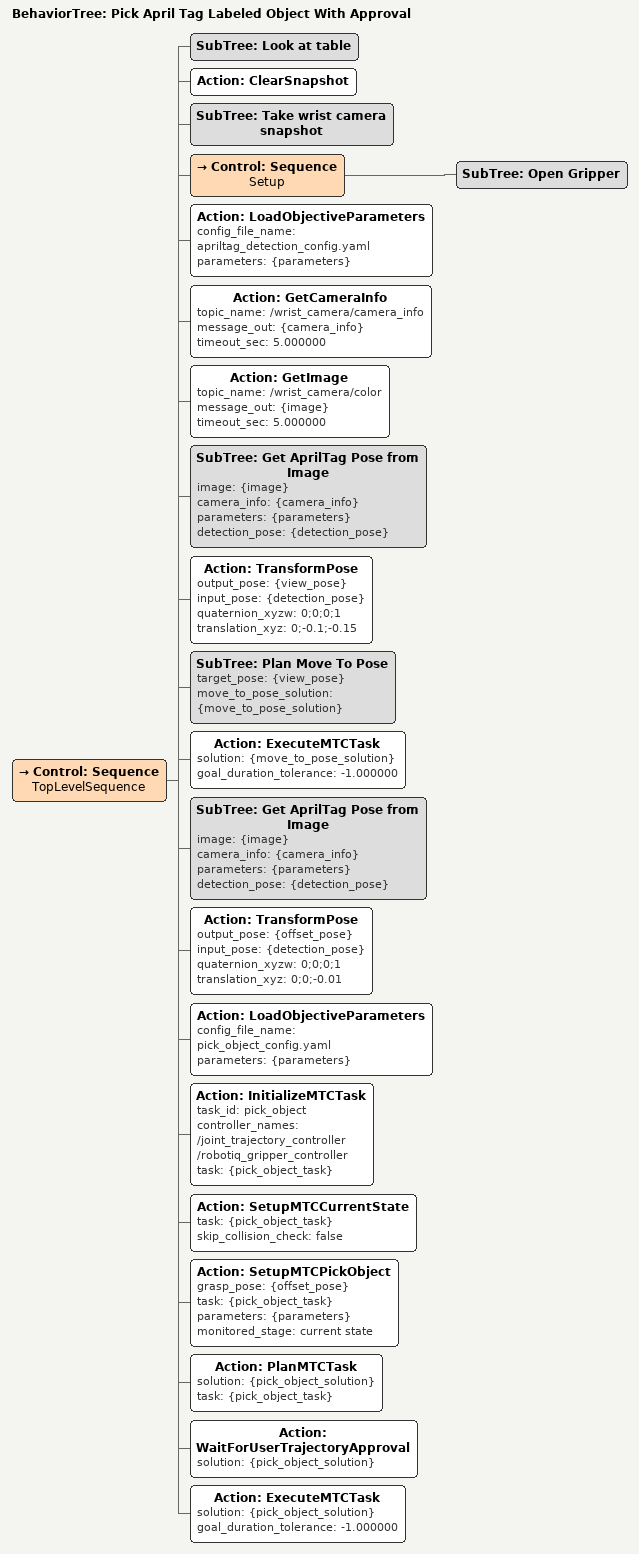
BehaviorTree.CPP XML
<?xml version='1.0' encoding='utf-8'?>
<root BTCPP_format="4" main_tree_to_execute="Pick April Tag Labeled Object With Approval">
  <BehaviorTree ID="Pick April Tag Labeled Object With Approval" _description="Picks up an object that has an AprilTag marker.">
    <Control ID="Sequence" name="TopLevelSequence">
      <SubTree ID="Look at table"/>
      <Action ID="ClearSnapshot"/>
      <SubTree ID="Take wrist camera snapshot"/>
      <Control ID="Sequence" name="Setup">
        <SubTree ID="Open Gripper"/>
      </Control>
      <Action ID="LoadObjectiveParameters" config_file_name="apriltag_detection_config.yaml" parameters="{parameters}"/>
      <Action ID="GetCameraInfo" topic_name="/wrist_camera/camera_info" message_out="{camera_info}" timeout_sec="5.000000"/>
      <Action ID="GetImage" topic_name="/wrist_camera/color" message_out="{image}" timeout_sec="5.000000"/>
      <SubTree ID="Get AprilTag Pose from Image" image="{image}" camera_info="{camera_info}" parameters="{parameters}" detection_pose="{detection_pose}"/>
      <Action ID="TransformPose" output_pose="{view_pose}" input_pose="{detection_pose}" quaternion_xyzw="0;0;0;1" translation_xyz="0;-0.1;-0.15"/>
      <SubTree ID="Plan Move To Pose" target_pose="{view_pose}" move_to_pose_solution="{move_to_pose_solution}"/>
      <Action ID="ExecuteMTCTask" solution="{move_to_pose_solution}" goal_duration_tolerance="-1.000000"/>
      <SubTree ID="Get AprilTag Pose from Image" image="{image}" camera_info="{camera_info}" parameters="{parameters}" detection_pose="{detection_pose}"/>
      <Action ID="TransformPose" output_pose="{offset_pose}" input_pose="{detection_pose}" quaternion_xyzw="0;0;0;1" translation_xyz="0;0;-0.01"/>
      <Action ID="LoadObjectiveParameters" config_file_name="pick_object_config.yaml" parameters="{parameters}"/>
      <Action ID="InitializeMTCTask" task_id="pick_object" controller_names="/joint_trajectory_controller /robotiq_gripper_controller" task="{pick_object_task}"/>
      <Action ID="SetupMTCCurrentState" task="{pick_object_task}" skip_collision_check="false"/>
      <Action ID="SetupMTCPickObject" grasp_pose="{offset_pose}" task="{pick_object_task}" parameters="{parameters}" monitored_stage="current state"/>
      <Action ID="PlanMTCTask" solution="{pick_object_solution}" task="{pick_object_task}"/>
      <Action ID="WaitForUserTrajectoryApproval" solution="{pick_object_solution}"/>
      <Action ID="ExecuteMTCTask" solution="{pick_object_solution}" goal_duration_tolerance="-1.000000"/>
    </Control>
  </BehaviorTree>
</root>
